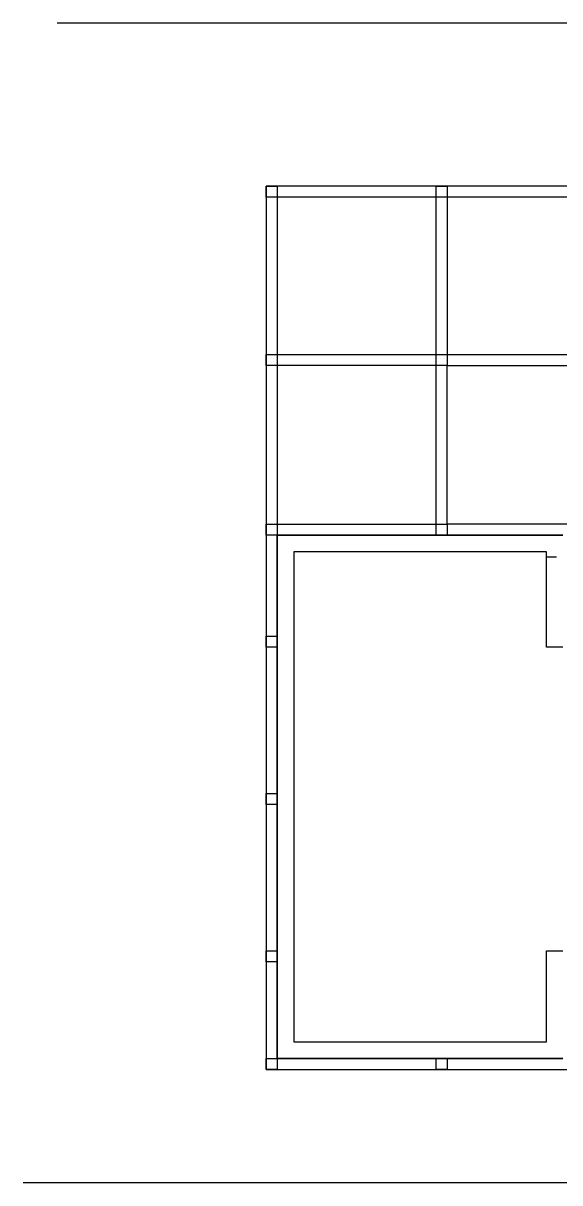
# Model space of a CAD drawing. Header units: inches. Extents: x 2815 to 15131, y -151 to 4049.
# Drawn here: x 2815 to 4759, y -151 to 4049 of the extents above; entities that cross this region are included whole.
import ezdxf

# ---------------------------------------------------------------- set-up
doc = ezdxf.new("R2010")
doc.units = ezdxf.units.IN
doc.layers.add('A4_OP', color=7, linetype='Continuous')

msp = doc.modelspace()

# ---------------------------------------------------------------- linework, layer by layer
for p, q in [((8059.4, 4049.4), (2937.4, 4049.4)), ((4710.6, 2116.6), (4747.7, 2116.6)), ((8059.4, -150.6), (2814.9, -150.6))]:
    msp.add_line(p, q)
at = {"layer": 'A4_OP'}
for points in [[(3695.6, 3459.6), (3735.6, 3459.6)], [(3695.6, 3419.6), (3695.6, 3459.6)], [(3695.6, 3459.6), (3735.6, 3459.6)], [(3695.6, 3419.6), (3695.6, 3459.6)], [(4330.6, 3459.6), (3695.6, 3459.6)], [(3695.6, 3459.6), (3695.6, 2829.6)], [(3735.6, 3459.6), (3735.6, 3419.6)], [(3735.6, 3459.6), (3735.6, 3419.6)], [(4310.6, 3459.6), (4350.6, 3459.6)], [(4310.6, 3419.6), (4310.6, 3459.6)], [(4310.6, 3459.6), (4350.6, 3459.6)], [(4310.6, 3419.6), (4310.6, 3459.6)], [(4945.6, 3459.6), (4330.6, 3459.6)], [(4350.6, 3459.6), (4350.6, 3419.6)], [(4350.6, 3459.6), (4350.6, 3419.6)], [(3735.6, 3419.6), (3695.6, 3419.6)], [(3735.6, 3419.6), (3695.6, 3419.6)], [(4310.6, 3419.6), (3735.6, 3419.6)], [(3735.6, 3419.6), (3735.6, 2849.6)], [(4310.6, 3419.6), (3735.6, 3419.6)], [(3735.6, 3419.6), (3735.6, 2849.6)], [(4310.6, 2849.6), (4310.6, 3419.6)], [(4350.6, 3419.6), (4310.6, 3419.6)], [(4350.6, 3419.6), (4310.6, 3419.6)], [(4310.6, 2849.6), (4310.6, 3419.6)], [(4925.6, 3419.6), (4350.6, 3419.6)], [(4350.6, 3419.6), (4350.6, 2849.6)], [(4925.6, 3419.6), (4350.6, 3419.6)], [(4350.6, 3419.6), (4350.6, 2849.6)], [(3695.6, 2849.6), (3735.6, 2849.6)], [(3695.6, 2809.6), (3695.6, 2849.6)], [(3695.6, 2849.6), (3735.6, 2849.6)], [(3695.6, 2809.6), (3695.6, 2849.6)], [(3695.6, 2829.6), (3695.6, 2214.6)], [(3735.6, 2849.6), (4310.6, 2849.6)], [(3735.6, 2849.6), (3735.6, 2809.6)], [(3735.6, 2849.6), (3735.6, 2809.6)], [(3735.6, 2849.6), (4310.6, 2849.6)], [(4310.6, 2849.6), (4350.6, 2849.6)], [(4310.6, 2809.6), (4310.6, 2849.6)], [(4350.6, 2849.6), (4925.6, 2849.6)], [(4350.6, 2849.6), (4350.6, 2809.6)], [(4350.6, 2849.6), (4925.6, 2849.6)], [(3735.6, 2809.6), (3695.6, 2809.6)], [(3735.6, 2809.6), (3695.6, 2809.6)], [(3735.6, 2809.6), (3735.6, 2234.6)], [(4310.6, 2809.6), (3735.6, 2809.6)], [(3735.6, 2809.6), (3735.6, 2234.6)], [(4310.6, 2809.6), (3735.6, 2809.6)], [(4310.6, 2234.6), (4310.6, 2809.6)], [(4350.6, 2809.6), (4310.6, 2809.6)], [(4310.6, 2234.6), (4310.6, 2809.6)], [(4350.6, 2234.6), (4350.6, 2809.6)], [(4350.6, 2809.6), (4925.6, 2809.6)], [(4350.6, 2234.6), (4350.6, 2809.6)], [(4350.6, 2809.6), (4925.6, 2809.6)], [(3695.6, 2234.6), (3735.6, 2234.6)], [(3695.6, 2194.6), (3695.6, 2234.6)], [(3695.6, 2234.6), (3735.6, 2234.6)], [(3695.6, 2194.6), (3695.6, 2234.6)], [(3735.6, 2234.6), (4310.6, 2234.6)], [(3735.6, 2234.6), (3735.6, 2194.6)], [(3735.6, 2234.6), (3735.6, 2194.6)], [(3735.6, 2234.6), (4310.6, 2234.6)], [(4310.6, 2234.6), (4350.6, 2234.6)], [(4310.6, 2194.6), (4310.6, 2234.6)], [(4310.6, 2234.6), (4350.6, 2234.6)], [(4310.6, 2194.6), (4310.6, 2234.6)], [(4925.6, 2234.6), (4350.6, 2234.6)], [(4350.6, 2234.6), (4350.6, 2194.6)], [(4350.6, 2234.6), (4350.6, 2194.6)], [(4790.6, 2234.6), (4350.6, 2234.6)], [(3695.6, 2214.6), (3695.6, 259.6)], [(3735.6, 2194.6), (3695.6, 2194.6)], [(3735.6, 2194.6), (3695.6, 2194.6)], [(3735.6, 299.6), (3735.6, 2194.6)], [(3735.6, 2194.6), (4770.6, 2194.6)], [(4330.6, 2194.6), (3735.6, 2194.6)], [(3735.6, 2194.6), (3735.6, 299.6)], [(4350.6, 2194.6), (4310.6, 2194.6)], [(4350.6, 2194.6), (4310.6, 2194.6)], [(4770.6, 2194.6), (4330.6, 2194.6)], [(4710.6, 2134.6), (3795.6, 2134.6)], [(3795.6, 2134.6), (3795.6, 359.6)], [(4710.6, 1789.6), (4710.6, 2134.6)], [(3695.6, 1829.6), (3735.6, 1829.6)], [(3695.6, 1789.6), (3695.6, 1829.6)], [(3695.6, 1829.6), (3735.6, 1829.6)], [(3695.6, 1789.6), (3695.6, 1829.6)], [(3735.6, 1829.6), (3735.6, 1789.6)], [(3735.6, 1829.6), (3735.6, 1789.6)], [(3735.6, 1789.6), (3695.6, 1789.6)], [(3735.6, 1789.6), (3695.6, 1789.6)], [(4770.6, 1789.6), (4710.6, 1789.6)], [(3695.6, 1259.8), (3735.6, 1259.8)], [(3695.6, 1219.8), (3695.6, 1259.8)], [(3695.6, 1259.8), (3735.6, 1259.8)], [(3695.6, 1219.8), (3695.6, 1259.8)], [(3735.6, 1219.8), (3695.6, 1219.8)], [(3735.6, 1219.8), (3695.6, 1219.8)], [(3735.6, 1259.8), (3735.6, 1219.8)], [(3735.6, 1259.8), (3735.6, 1219.8)], [(3695.6, 689.6), (3735.6, 689.6)], [(3695.6, 649.6), (3695.6, 689.6)], [(3695.6, 689.6), (3735.6, 689.6)], [(3695.6, 649.6), (3695.6, 689.6)], [(3735.6, 689.6), (3735.6, 649.6)], [(3735.6, 689.6), (3735.6, 649.6)], [(4710.6, 359.6), (4710.6, 689.6)], [(4710.6, 689.6), (4770.6, 689.6)], [(3735.6, 649.6), (3695.6, 649.6)], [(3735.6, 649.6), (3695.6, 649.6)], [(3795.6, 359.6), (4710.6, 359.6)], [(3695.6, 299.6), (3735.6, 299.6)], [(3695.6, 259.6), (3695.6, 299.6)], [(3695.6, 299.6), (3735.6, 299.6)], [(3695.6, 259.6), (3695.6, 299.6)], [(4770.6, 299.6), (3735.6, 299.6)], [(3735.6, 299.6), (3735.6, 259.6)], [(3735.6, 299.6), (3735.6, 259.6)], [(3735.6, 299.6), (4770.6, 299.6)], [(4310.6, 299.6), (4350.6, 299.6)], [(4310.6, 259.6), (4310.6, 299.6)], [(4310.6, 299.6), (4350.6, 299.6)], [(4310.6, 259.6), (4310.6, 299.6)], [(4350.6, 299.6), (4350.6, 259.6)], [(4350.6, 299.6), (4350.6, 259.6)], [(3735.6, 259.6), (3695.6, 259.6)], [(3735.6, 259.6), (3695.6, 259.6)], [(3695.6, 259.6), (4790.6, 259.6)], [(4350.6, 259.6), (4310.6, 259.6)], [(4350.6, 259.6), (4310.6, 259.6)]]:
    msp.add_lwpolyline(points, dxfattribs=at)

doc.saveas('drawing.dxf')
